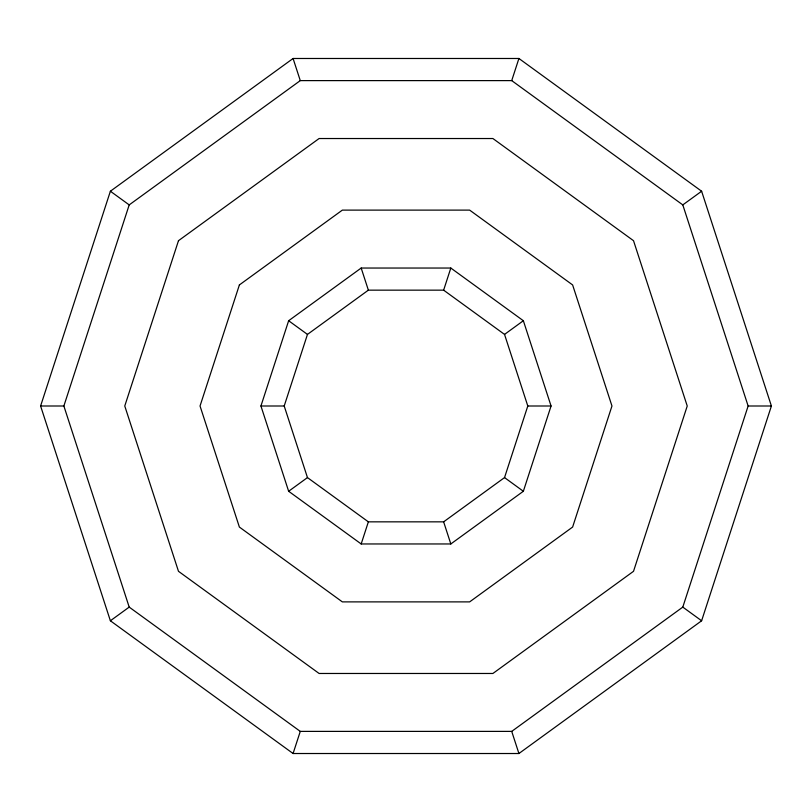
<?xml version="1.0" encoding="UTF-8"?>
<svg xmlns="http://www.w3.org/2000/svg" width="812" height="812" viewBox="0 0 812 812"><rect width="100%" height="100%" fill="white"/><g stroke="black" fill="none" stroke-linecap="round" stroke-linejoin="round"><path stroke-width="1.22" d="M40.6 406L110.381 191.226L293.081 58.484L518.919 58.484L701.619 191.226L771.4 406L701.619 620.774L518.919 753.516L293.081 753.516L110.381 620.774L40.6 406L63.864 406L129.199 204.898L300.278 80.611L511.722 80.611L682.801 204.898L748.136 406L682.801 607.102L511.722 731.389L300.278 731.389L129.199 607.102L63.864 406M260.936 406L288.646 320.73L361.178 268.041L450.822 268.041L523.354 320.73L551.064 406L523.354 491.27L450.822 543.959L361.178 543.959L288.646 491.27L260.936 406L284.2 406L307.464 477.588L368.364 521.842L443.636 521.842L504.536 477.588L527.8 406L504.536 334.412L443.636 290.158L368.364 290.158L307.464 334.412L284.2 406M293.081 753.516L300.278 731.389M361.178 543.959L368.364 521.842M443.636 290.158L450.822 268.041M511.722 80.611L518.919 58.484M110.381 620.774L129.199 607.102M288.646 491.27L307.464 477.588M504.536 334.412L523.354 320.73M682.801 204.898L701.619 191.226M527.8 406L551.064 406M748.136 406L771.4 406M110.381 191.226L129.199 204.898M288.646 320.73L307.464 334.412M504.536 477.588L523.354 491.27M682.801 607.102L701.619 620.774M293.081 58.484L300.278 80.611M361.178 268.041L368.364 290.158M443.636 521.842L450.822 543.959M511.722 731.389L518.919 753.516M178.478 240.697L124.764 406L178.478 571.303L319.096 673.473L492.904 673.473L633.522 571.303L687.236 406L633.522 240.697L492.904 138.527L319.096 138.527L178.478 240.697M239.378 284.941L200.036 406L239.378 527.059L342.349 601.885L469.651 601.885L572.622 527.059L611.964 406L572.622 284.941L469.651 210.115L342.349 210.115L239.378 284.941"/></g></svg>
